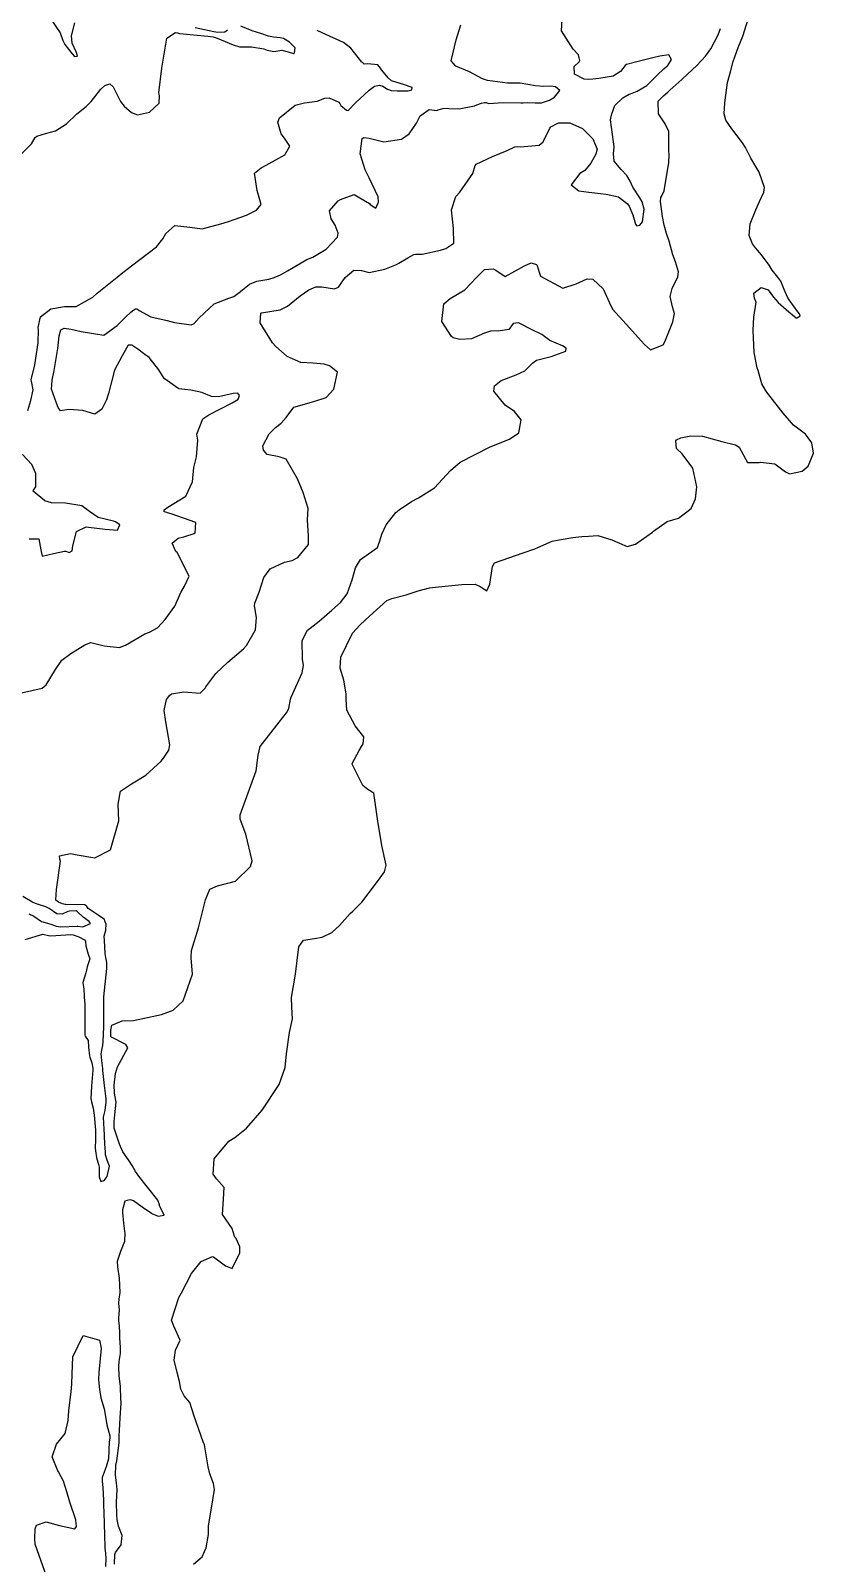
# Model space of a CAD drawing. Header units: feet. Extents: x 1313198 to 1317500, y 385000 to 389511.
# Drawn here: x 1315948 to 1316321, y 387532 to 388264 of the extents above; entities that cross this region are included whole.
import ezdxf

# ---------------------------------------------------------------- set-up
doc = ezdxf.new("R2010")
doc.units = ezdxf.units.FT
doc.layers.add('C-TOPO-MAJR', color=32, linetype='CONTINUOUS')

msp = doc.modelspace()

# ---------------------------------------------------------------- linework, layer by layer
at = {"layer": 'C-TOPO-MAJR'}
for points in [[(1315940.86, 388202.56), (1315948.29, 388209.89), (1315950.03, 388212.92), (1315950.73, 388213.57), (1315955.01, 388214.75), (1315959.79, 388215.99), (1315965.02, 388219.46), (1315969.7, 388224.02), (1315974.59, 388227.91), (1315976.73, 388230.06), (1315981.32, 388236.04), (1315983.21, 388237.7), (1315985.64, 388238.54), (1315987.2, 388237.07), (1315990.8, 388230), (1315992.42, 388227.77), (1315996.01, 388224.78), (1315998.86, 388223.75), (1316004.53, 388224.98), (1316009.22, 388229.34), (1316009.31, 388233), (1316009.11, 388234.29), (1316010.4, 388246.06), (1316012.93, 388260.34), (1316017.01, 388263.04), (1316018.01, 388262.94), (1316018.43, 388262.7), (1316018.98, 388262.51), (1316032.5, 388261.34), (1316034.98, 388260.93), (1316036.91, 388260.33), (1316044.47, 388257.07), (1316047.55, 388256.24), (1316053.31, 388256.13), (1316059.19, 388255.29), (1316060.83, 388254.6), (1316063.97, 388254.01), (1316067.69, 388254.52), (1316070.72, 388253.79), (1316073.31, 388252.94), (1316073.83, 388253.27), (1316074.14, 388255.77), (1316071.49, 388258.4), (1316068.63, 388260.13), (1316068.41, 388260.21), (1316066.93, 388260.5), (1316063.72, 388260.83), (1316061.36, 388261.3), (1316057.79, 388262.5), (1316053.66, 388263.85), (1316048.22, 388265.98)], [(1315943.52, 387947.76), (1315953.39, 387949.87), (1315955.28, 387951.48), (1315959.68, 387958.76), (1315962.77, 387963.3), (1315967.04, 387966.4), (1315973.73, 387970.56), (1315976.64, 387971.8), (1315982.95, 387970.08), (1315990.21, 387969.3), (1315993.19, 387970.38), (1316002.37, 387975.86), (1316004.55, 387976.67), (1316008.44, 387978.76), (1316011.99, 387982.71), (1316016.64, 387989.11), (1316019.54, 387995.55), (1316021.36, 387998.62), (1316023.46, 388003.47), (1316017.72, 388014.69), (1316017.2, 388015.24), (1316015.42, 388019.13), (1316018.31, 388021.5), (1316021.02, 388022.18), (1316026.43, 388023.92), (1316026.66, 388029.02), (1316014.85, 388033.12), (1316013.25, 388033.68), (1316012.89, 388033.77), (1316011.59, 388034.09), (1316011.51, 388035.05), (1316013.26, 388036.43), (1316021.97, 388041.62), (1316025.06, 388048.48), (1316025.72, 388055.29), (1316026.98, 388060.39), (1316027.62, 388068.38), (1316027.23, 388071.14), (1316030.1, 388078.54), (1316032.94, 388080.46), (1316044.1, 388086.12), (1316046.73, 388087.83), (1316047.05, 388088.22), (1316047.58, 388089.7), (1316046.71, 388090.84), (1316044.47, 388090.67), (1316037.45, 388089.04), (1316034.12, 388089.19), (1316029.55, 388091.11), (1316024.39, 388092.17), (1316018.62, 388092.94), (1316011.65, 388097.74), (1316009, 388101.9), (1316004.4, 388107.83), (1316002.43, 388109.29), (1315999, 388111.75), (1315996.18, 388113.66), (1315994.44, 388113.66), (1315992.37, 388110), (1315991.57, 388108.57), (1315987.88, 388101.83), (1315984.95, 388090.65), (1315984.1, 388087.66), (1315981.83, 388083.2), (1315978.49, 388080.82), (1315972.83, 388082.53), (1315966.06, 388082.92), (1315962.12, 388082.38), (1315960.99, 388083.89), (1315960.19, 388085.99), (1315957.73, 388092.65), (1315958.07, 388097.02), (1315959.01, 388101.6), (1315960.83, 388112.11), (1315961.4, 388118.23), (1315962.3, 388121.04), (1315963.91, 388121.78), (1315967.26, 388121.42), (1315971.89, 388120.19), (1315982.77, 388118.46), (1315989.2, 388123.03), (1315990.12, 388124.06), (1315993.15, 388127.09), (1315995.64, 388129.43), (1315997.18, 388130.65), (1315997.84, 388131), (1315998.36, 388131.09), (1315998.93, 388130.88), (1315999.61, 388130.31), (1316005.29, 388127.17), (1316013.01, 388125.44), (1316016.47, 388124.48), (1316024.48, 388123.37), (1316025.87, 388124.03), (1316028.3, 388126.81), (1316035.44, 388133.53), (1316042.49, 388136.19), (1316044.92, 388137), (1316048.05, 388139.36), (1316052.33, 388142.9), (1316055.77, 388144.23), (1316061.53, 388145.16), (1316064.11, 388145.96), (1316067.19, 388147.29), (1316070.5, 388149.14), (1316079.68, 388154.58), (1316082.56, 388155.77), (1316088.89, 388159.63), (1316094.28, 388165.33), (1316094.69, 388167.25), (1316093.24, 388170.94), (1316091.28, 388174.03), (1316090.58, 388177.89), (1316094.69, 388182.62), (1316095.72, 388183.31), (1316102.25, 388185.64), (1316109.59, 388181.31), (1316109.89, 388180.92), (1316112.57, 388179.13), (1316113.93, 388182.02), (1316113.82, 388184.56), (1316109.39, 388193.68), (1316107.56, 388197.38), (1316105.17, 388205.11), (1316106.15, 388212.37), (1316106.92, 388212.82), (1316109.48, 388212.63), (1316116.4, 388210.88), (1316124.89, 388212.1), (1316128.55, 388214.67), (1316131.98, 388219.73), (1316133.86, 388223.29), (1316138.04, 388226.2), (1316141.71, 388225.85), (1316142.4, 388226.05), (1316144.54, 388226.73), (1316146.72, 388226.81), (1316147.45, 388226.76), (1316152.42, 388226.53), (1316159.78, 388228.06), (1316160.8, 388228.52), (1316163.13, 388229.25), (1316164.49, 388229.63), (1316165.28, 388229.59), (1316166.43, 388229.18), (1316173.47, 388229.52), (1316181.79, 388229.49), (1316182.9, 388229.43), (1316185.04, 388229.59), (1316188.69, 388229.45), (1316191.76, 388229.37), (1316195.52, 388230.77), (1316197.86, 388232.14), (1316200.51, 388235.25), (1316198.37, 388237.13), (1316196.02, 388237.4), (1316192.86, 388237.24), (1316188.77, 388237.53), (1316181.5, 388238.84), (1316180.7, 388238.9), (1316175.51, 388238.88), (1316165.87, 388240.07), (1316163.51, 388240.91), (1316157.32, 388244.17), (1316150.85, 388246.97), (1316148.57, 388249.46), (1316150.98, 388259.56), (1316153.14, 388266.64)], [(1315945.16, 387829.91), (1315953.65, 387832.39), (1315956.45, 387831.86), (1315957.56, 387831.69), (1315964.58, 387832.12), (1315966.96, 387832.29), (1315968.14, 387832.16), (1315970.88, 387831.22), (1315973.61, 387829.76), (1315973.97, 387829.1), (1315974.19, 387826.88), (1315975.24, 387822.85), (1315976.06, 387820.72), (1315974.79, 387816.8), (1315974.51, 387815.33), (1315974.25, 387814), (1315972.83, 387809.32), (1315973.18, 387806.2), (1315973.44, 387802.99), (1315973.46, 387802.17), (1315973.64, 387799.25), (1315973.75, 387795.09), (1315973.75, 387789.88), (1315973.73, 387788.76), (1315973.67, 387784.35), (1315973.88, 387783.77), (1315975.32, 387781.61), (1315975.48, 387778.44), (1315975.87, 387774.39), (1315976.06, 387773.75), (1315977, 387770.95), (1315977.56, 387768.39), (1315977.57, 387767.58), (1315976.92, 387759.89), (1315976.62, 387753.89), (1315976.68, 387753.28), (1315976.92, 387752.4), (1315977.65, 387749.35), (1315978.16, 387746.05), (1315978.81, 387738.82), (1315978.74, 387734.31), (1315978.67, 387730.49), (1315978.79, 387729.04), (1315979.26, 387725.81), (1315980.27, 387722.4), (1315980.54, 387721.18), (1315980.58, 387716.89), (1315980.6, 387716.49), (1315981.3, 387714.37), (1315982.93, 387714.81), (1315984.39, 387716.75), (1315985.44, 387721.69), (1315984.3, 387724.53), (1315983.62, 387727.11), (1315983.53, 387728.52), (1315983.29, 387732.2), (1315983.09, 387736.19), (1315983.09, 387736.66), (1315982.97, 387739.39), (1315982.64, 387745.05), (1315983.4, 387748.3), (1315983.85, 387752.26), (1315983.85, 387753.65), (1315983.79, 387755.03), (1315983.15, 387760.23), (1315982.34, 387767.41), (1315982.28, 387768.27), (1315981.84, 387772.18), (1315981.56, 387775.23), (1315982.06, 387777.84), (1315982.32, 387779.34), (1315982.47, 387781.35), (1315982.75, 387788.01), (1315982.74, 387792.76), (1315982.73, 387796.82), (1315982.75, 387799.85), (1315982.83, 387802.48), (1315983.06, 387805.58), (1315983.95, 387813.08), (1315984.21, 387815.99), (1315984.15, 387818.86), (1315983.65, 387822.1), (1315983.46, 387823.45), (1315983.04, 387829.41), (1315982.94, 387831.53), (1315983.82, 387834.4), (1315983.89, 387837.21), (1315983.45, 387838.38), (1315983.34, 387838.77), (1315983.13, 387839.46), (1315980.14, 387841.46), (1315975.26, 387844.67), (1315974.63, 387845.71), (1315973.7, 387846.51), (1315964.64, 387846.63), (1315964.25, 387846.65), (1315962.98, 387846.97), (1315961.16, 387847.73), (1315959.89, 387848.68), (1315960.19, 387853.78), (1315962.11, 387867.27), (1315961.81, 387868.2), (1315961.65, 387869.88), (1315966.84, 387870.99), (1315970.08, 387870.26), (1315978.48, 387868.89), (1315986.03, 387872.76), (1315989.98, 387886.56), (1315989.65, 387894.53), (1315990.75, 387900.66), (1315996.06, 387904.22), (1316002.87, 387908.33), (1316010.1, 387915.05), (1316010.66, 387915.69), (1316011.29, 387916.49), (1316013.85, 387920.37), (1316014.34, 387922.83), (1316012.41, 387933.85), (1316011.58, 387939.2), (1316012.76, 387944.56), (1316014.07, 387946.48), (1316015.03, 387947.21), (1316020.96, 387948.18), (1316028.74, 387947.49), (1316031.23, 387949.85), (1316031.54, 387950.51), (1316036.28, 387956.98), (1316041.98, 387962.27), (1316049.5, 387968.73), (1316050.84, 387970.27), (1316055.2, 387977.73), (1316055.7, 387983.64), (1316054.7, 387989.2), (1316054.93, 387990.56), (1316057.01, 387995.83), (1316059.11, 388002.71), (1316062.19, 388006.95), (1316069.11, 388010.04), (1316072.71, 388010.94), (1316075.4, 388012.27), (1316080.46, 388018.52), (1316080.46, 388022.51), (1316080.01, 388030.33), (1316080.27, 388035.75), (1316077.99, 388043.29), (1316075.25, 388049.91), (1316069.88, 388059.3), (1316066.42, 388060.37), (1316060.78, 388061.5), (1316058.95, 388063.59), (1316058.72, 388065.7), (1316061.68, 388071.36), (1316064.7, 388074.43), (1316067.46, 388076.5), (1316069.81, 388079.25), (1316073.42, 388084.08), (1316083.04, 388086.84), (1316088.96, 388088.69), (1316092.59, 388092.77), (1316094.33, 388100.88), (1316090.58, 388103.82), (1316087.91, 388104.65), (1316082.73, 388105.04), (1316076.75, 388105.44), (1316070.37, 388108.31), (1316064.93, 388113.06), (1316063.31, 388114.89), (1316057.37, 388124.39), (1316057.78, 388128.95), (1316058.11, 388129.11), (1316066.93, 388130.57), (1316070.51, 388132.38), (1316076.48, 388137.24), (1316080.59, 388140.11), (1316084.05, 388141.57), (1316086.81, 388141.59), (1316092.97, 388140.68), (1316094.84, 388141.35), (1316097.96, 388145.95), (1316102.1, 388149.55), (1316105.84, 388149.31), (1316109.4, 388148.41), (1316116.95, 388150.01), (1316122.48, 388152.29), (1316123.61, 388152.94), (1316127.97, 388155.42), (1316130.76, 388157.02), (1316131.59, 388157.2), (1316134.69, 388157.17), (1316143.55, 388159.11), (1316146.02, 388159.93), (1316149.79, 388162.41), (1316149.67, 388169.39), (1316148.76, 388178.33), (1316150.78, 388184.75), (1316152.76, 388186.79), (1316158.93, 388195.66), (1316160.11, 388199.47), (1316160.55, 388200.13), (1316168.33, 388203.76), (1316175.32, 388206.75), (1316178.99, 388208.35), (1316180.48, 388208.59), (1316181.76, 388208.5), (1316190.62, 388209.28), (1316192.44, 388210.84), (1316195.72, 388217.39), (1316196.24, 388217.96), (1316199.86, 388219.83), (1316205.3, 388219.93), (1316211.26, 388217.25), (1316216.14, 388212.32), (1316218.32, 388207.32), (1316217.72, 388204.98), (1316215.2, 388200.67), (1316212.36, 388197.15), (1316210.06, 388195.67), (1316205.94, 388190.26), (1316209.61, 388187.49), (1316214.34, 388186.8), (1316217.17, 388186.46), (1316222.62, 388185.9), (1316228.44, 388184.56), (1316232.69, 388181.25), (1316233.49, 388180.05), (1316235.28, 388175.97), (1316236.57, 388171.49), (1316237.24, 388170.75), (1316238.65, 388171.03), (1316239.97, 388172.62), (1316240.65, 388178.6), (1316239.69, 388182.23), (1316238.58, 388184), (1316235.24, 388189.24), (1316233.96, 388192.09), (1316232.44, 388194.67), (1316229.69, 388197.57), (1316226.46, 388201.65), (1316226.16, 388205.09), (1316226.46, 388208.38), (1316225.64, 388214.33), (1316224.68, 388221.31), (1316224.75, 388222.11), (1316225.27, 388224.21), (1316226.78, 388228.16), (1316230.57, 388231.84), (1316233.63, 388233.51), (1316234.18, 388233.75), (1316237.36, 388235), (1316242.04, 388237.78), (1316246.97, 388242.58), (1316250.12, 388245.64), (1316251.37, 388246.72), (1316251.95, 388247.28), (1316253.83, 388250.06), (1316252.51, 388252.34), (1316248.27, 388251.78), (1316245.48, 388251.08), (1316237.92, 388249.21), (1316232.36, 388247.72), (1316231.72, 388247.25), (1316229.41, 388244.42), (1316225.93, 388242.24), (1316223.08, 388241.7), (1316219.08, 388241.11), (1316216.24, 388240.72), (1316214.23, 388240.63), (1316212.02, 388240.75), (1316207.43, 388243.11), (1316207.27, 388246.77), (1316209.76, 388249.01), (1316210.06, 388249.73), (1316209.35, 388252.4), (1316206.78, 388255.02), (1316201.3, 388263.75), (1316201.65, 388269.24)], [(1315957.45, 388269.38), (1315961.9, 388262.82), (1315963.19, 388259.17), (1315964.21, 388257.26), (1315967.67, 388252.76), (1315968.8, 388251.5), (1315970.2, 388251.75), (1315969.68, 388253.54), (1315967.66, 388257.95), (1315967.34, 388261.41), (1315968.88, 388267.65)], [(1315987.84, 387531.6), (1315988.02, 387536.22), (1315988.28, 387537.12), (1315991.05, 387540.82), (1315991.52, 387545.29), (1315989.74, 387549.7), (1315989.08, 387552.9), (1315988.97, 387555.22), (1315988.86, 387561.16), (1315989.11, 387567.23), (1315988.85, 387570.41), (1315988.32, 387574.03), (1315988.57, 387578.81), (1315988.96, 387580.87), (1315990.14, 387589.51), (1315990.11, 387591.83), (1315990.09, 387592.92), (1315990.19, 387595.44), (1315990.57, 387601.53), (1315990.99, 387608.51), (1315990.95, 387610.95), (1315990.7, 387616.19), (1315990.67, 387616.59), (1315990.12, 387621.35), (1315989.91, 387625.99), (1315990.16, 387628.45), (1315990.75, 387632.2), (1315990.74, 387635.18), (1315990.39, 387639.56), (1315990.46, 387642.03), (1315990.21, 387645.46), (1315989.87, 387647.83), (1315990.01, 387649.28), (1315990.22, 387652.88), (1315990.02, 387656.2), (1315990.14, 387658.11), (1315990.51, 387661.27), (1315990.34, 387668.22), (1315989.52, 387673.65), (1315989.32, 387676.33), (1315990.84, 387681.02), (1315992.82, 387685.88), (1315992.92, 387689.69), (1315992.75, 387690.66), (1315992.28, 387694.41), (1315991.93, 387699.48), (1315991.88, 387700.95), (1315992.93, 387705.1), (1315995.2, 387705.81), (1315996.95, 387705.28), (1316001.08, 387702.29), (1316005.48, 387699.23), (1316005.7, 387699.1), (1316008.67, 387697.81), (1316011.54, 387698.26), (1316009.41, 387702.9), (1316009.32, 387703.19), (1316008.61, 387705.43), (1316004.2, 387710.81), (1316002.95, 387712.36), (1315999.93, 387716.3), (1315997.93, 387719.14), (1315996.37, 387721.91), (1315994.63, 387724.61), (1315991.82, 387728.55), (1315990.26, 387732.16), (1315987.75, 387739.83), (1315987.69, 387740.48), (1315987.76, 387742.94), (1315988.05, 387746.23), (1315988.71, 387752.23), (1315988.06, 387755.55), (1315987.83, 387756.73), (1315987.68, 387760.34), (1315988.28, 387765.84), (1315989.31, 387769.02), (1315994.31, 387778.13), (1315993.31, 387779.82), (1315986.2, 387783.45), (1315986.07, 387784.8), (1315986.18, 387786.66), (1315986.57, 387788.92), (1315991.55, 387791.09), (1315996.95, 387791.25), (1316010.33, 387794.01), (1316015.92, 387796.21), (1316020.62, 387800.67), (1316025.05, 387813.42), (1316024.51, 387821.19), (1316024.65, 387824.6), (1316027.98, 387835.5), (1316031.34, 387848.78), (1316033.37, 387853.97), (1316037.1, 387855.58), (1316045.62, 387857.75), (1316052.8, 387864.83), (1316053.61, 387867.43), (1316050.65, 387880.16), (1316047.85, 387887.42), (1316047.8, 387889.37), (1316050.46, 387896.42), (1316055.52, 387910.37), (1316056.49, 387917.95), (1316057.41, 387922.05), (1316066.53, 387933.66), (1316070.02, 387938.18), (1316071.17, 387940.28), (1316071.92, 387944.6), (1316072.16, 387945.65), (1316077.52, 387957.27), (1316078.07, 387960.8), (1316077.69, 387963.73), (1316077.45, 387972.61), (1316080, 387977.59), (1316081.28, 387978.65), (1316085.54, 387981.85), (1316091.7, 387987.16), (1316095.79, 387990.78), (1316098.93, 387994.98), (1316101.39, 388001.7), (1316102.98, 388007.42), (1316105.3, 388011.3), (1316109.19, 388014), (1316113.37, 388017.17), (1316114.76, 388020.73), (1316115.54, 388023.5), (1316117.5, 388027.87), (1316122.16, 388033.87), (1316123.82, 388035.12), (1316129.67, 388038.98), (1316132.96, 388040.78), (1316140.69, 388045.52), (1316148.35, 388053.94), (1316152.91, 388057.85), (1316167.14, 388065.15), (1316176.36, 388068.77), (1316180.88, 388071.87), (1316181.95, 388078.05), (1316178.89, 388082.11), (1316174.38, 388085.11), (1316168.99, 388091.69), (1316169.29, 388094.26), (1316172.43, 388096.81), (1316179.68, 388099.48), (1316183.69, 388101.53), (1316187.54, 388105.21), (1316189.33, 388106.5), (1316196.4, 388108.28), (1316203.28, 388110.9), (1316203.46, 388112.26), (1316201.8, 388113.38), (1316195.69, 388115.98), (1316195.01, 388116.44), (1316191.86, 388118.83), (1316187.21, 388121.08), (1316180.66, 388124.42), (1316178.22, 388124.07), (1316176.06, 388121.13), (1316171, 388120.37), (1316167.77, 388120.62), (1316164.44, 388119.37), (1316158.31, 388116.73), (1316152.72, 388116.35), (1316149.58, 388117.18), (1316148.71, 388117.78), (1316144.08, 388125.05), (1316145.09, 388133.38), (1316148.11, 388136.03), (1316155.16, 388140.12), (1316160.49, 388145.85), (1316164.46, 388149.88), (1316168.7, 388150.15), (1316169.97, 388149.57), (1316174.43, 388146.46), (1316183.62, 388151.67), (1316186.73, 388152.96), (1316189.25, 388152.29), (1316189.43, 388152.04), (1316191.3, 388146.6), (1316201.84, 388140.86), (1316208.26, 388142.96), (1316213.47, 388145.37), (1316216.18, 388145.21), (1316221.14, 388140.57), (1316224.25, 388133.85), (1316225.68, 388130.85), (1316232.09, 388123.8), (1316240.88, 388114.05), (1316243.78, 388111.55), (1316249.81, 388113.95), (1316250.54, 388115.32), (1316254.48, 388124.89), (1316255.15, 388128.91), (1316254.23, 388132.05), (1316253.06, 388137.02), (1316254.07, 388140.7), (1316256.8, 388146.41), (1316257.13, 388148.76), (1316255.73, 388153.49), (1316254.38, 388156.78), (1316252.58, 388163.45), (1316251.44, 388167.11), (1316250.24, 388171), (1316249.45, 388175.19), (1316249.17, 388177.48), (1316248.55, 388182.36), (1316248.67, 388184.22), (1316249.12, 388185.08), (1316250.33, 388187.44), (1316252.56, 388200.96), (1316252.71, 388204.61), (1316252.51, 388206.49), (1316252.44, 388211.81), (1316252.42, 388215.73), (1316250.75, 388219.44), (1316247.56, 388224.21), (1316247.35, 388230.25), (1316250.18, 388232.97), (1316251.98, 388234.47), (1316253.01, 388235.5), (1316258.67, 388240.51), (1316261.38, 388243.05), (1316265.81, 388247.34), (1316269.93, 388251.67), (1316272.6, 388255.27), (1316276.11, 388261.83), (1316277.12, 388264.93)], [(1316025.67, 387531.58), (1316029.72, 387535.11), (1316030.9, 387537.57), (1316031.58, 387539.39), (1316032.8, 387545.69), (1316032.68, 387549.78), (1316034.86, 387562.27), (1316035.63, 387567.22), (1316035.12, 387570.09), (1316033.44, 387574.78), (1316032.6, 387578.1), (1316030.78, 387588.6), (1316030.27, 387589.96), (1316025.91, 387602.31), (1316023.79, 387608.73), (1316021.2, 387611.97), (1316019.51, 387615.13), (1316018.86, 387618.89), (1316017.87, 387623.13), (1316016.37, 387628.94), (1316017.07, 387633.79), (1316019.18, 387638.53), (1316016.15, 387645.18), (1316015.09, 387648.18), (1316018.57, 387658.87), (1316019.81, 387661.15), (1316024.61, 387670.37), (1316029.18, 387676.14), (1316034.6, 387678.58), (1316035.09, 387678.39), (1316040.88, 387674.03), (1316044.08, 387672.85), (1316047.7, 387680.28), (1316047.7, 387683.16), (1316045.92, 387687.07), (1316045.26, 387687.83), (1316045, 387688.75), (1316043.99, 387691.95), (1316039.36, 387698.61), (1316039.87, 387705.87), (1316040.21, 387711.52), (1316036.64, 387715.57), (1316035.05, 387717.85), (1316035.49, 387725.18), (1316042.42, 387733.63), (1316045.33, 387735.4), (1316050.85, 387739.75), (1316058.3, 387748.39), (1316066.48, 387760.65), (1316069.3, 387768.84), (1316069.98, 387775.35), (1316071.44, 387785.55), (1316072.86, 387792.01), (1316072.46, 387797.53), (1316072.4, 387802.27), (1316074.22, 387813.31), (1316075.85, 387826.34), (1316078.03, 387829.57), (1316083.3, 387830.42), (1316086.95, 387830.98), (1316091.64, 387833.28), (1316095.31, 387836.55), (1316100.4, 387842.25), (1316101.65, 387843.36), (1316105.97, 387847.66), (1316112.53, 387856.3), (1316114.77, 387859.35), (1316116.7, 387862.26), (1316117.62, 387865.39), (1316115.55, 387874.76), (1316113.53, 387886.46), (1316111.64, 387899.75), (1316108.89, 387901.49), (1316106.37, 387903.41), (1316101.28, 387913.58), (1316101.3, 387913.93), (1316104.69, 387920.12), (1316105.79, 387922), (1316106.64, 387923.32), (1316106.84, 387926.71), (1316102.73, 387931.89), (1316098.84, 387939.34), (1316098.39, 387944.6), (1316098.54, 387947.16), (1316097.38, 387953.8), (1316095.66, 387959.54), (1316095.9, 387964.71), (1316101.42, 387976.2), (1316105.19, 387980.23), (1316109.57, 387984.32), (1316117.95, 387991.71), (1316120.34, 387992.81), (1316127.04, 387994.43), (1316132.88, 387996.43), (1316138.24, 387997.81), (1316142.48, 387998.34), (1316153.73, 387999.45), (1316159.99, 387999.66), (1316162.51, 387998.42), (1316165.55, 387996.46), (1316167.08, 387999.66), (1316168.37, 388007.98), (1316169.28, 388009.78), (1316182.97, 388014.59), (1316188.57, 388016.49), (1316189.97, 388017.14), (1316196.87, 388020.19), (1316200.12, 388020.74), (1316206.73, 388021.8), (1316211.01, 388022.28), (1316214.2, 388022.48), (1316218.59, 388022.89), (1316225.3, 388020.72), (1316232.67, 388017.6), (1316236.64, 388018.69), (1316244.64, 388024.36), (1316245.18, 388024.84), (1316251.78, 388029.53), (1316257.19, 388031.11), (1316263.17, 388035.74), (1316265.15, 388040.33), (1316265.87, 388046.02), (1316263.99, 388055.05), (1316258.91, 388061.75), (1316256.16, 388064.44), (1316255.9, 388067.96), (1316256.21, 388068.43), (1316258.22, 388069.47), (1316263, 388070.37), (1316268.52, 388070.25), (1316277.72, 388067.71), (1316284.4, 388066.18), (1316286.13, 388064.97), (1316290.12, 388057.69), (1316295.55, 388057.67), (1316296.26, 388057.88), (1316303.17, 388057.04), (1316308.26, 388053.19), (1316310.05, 388052.32), (1316316.22, 388053.52), (1316318.93, 388055.89), (1316321.48, 388062.08), (1316320.82, 388067), (1316317.66, 388071.2), (1316312.02, 388075.57), (1316307, 388081.26), (1316299.79, 388090.64), (1316298.57, 388092.17), (1316296.93, 388095.26), (1316295.1, 388101.65), (1316294.7, 388102.88), (1316293.3, 388110.18), (1316292.72, 388120.87), (1316293, 388127.04), (1316294.13, 388134.3), (1316293.33, 388136.22), (1316293.13, 388138.59), (1316296.65, 388141.21), (1316299.84, 388140.08), (1316302.52, 388136.67), (1316304.67, 388134.07), (1316309.71, 388129.63), (1316313.28, 388126.69), (1316313.74, 388126.73), (1316315.16, 388127.76), (1316314.89, 388128.61), (1316314, 388129.66), (1316309.93, 388135.3), (1316309.12, 388136.67), (1316307.51, 388140.25), (1316305.95, 388144.25), (1316304.57, 388146.13), (1316301.9, 388149.47), (1316300.39, 388151.97), (1316296.77, 388156.8), (1316293.82, 388160.13), (1316292.4, 388162.05), (1316290.89, 388166.03), (1316291.35, 388171.66), (1316294.07, 388178.37), (1316295.78, 388182.27), (1316297.8, 388186.76), (1316298.17, 388189.07), (1316295.65, 388196.31), (1316291.66, 388203.03), (1316289.03, 388208.07), (1316287.7, 388210.37), (1316282.53, 388217.01), (1316279.68, 388221.18), (1316278.98, 388224.25), (1316279.15, 388229.49), (1316280.52, 388239.11), (1316281.98, 388244.16), (1316283.16, 388249.21), (1316285.61, 388255.92), (1316287.83, 388261.31), (1316290.38, 388269.4)], [(1316026.46, 388265.35), (1316035.35, 388263.46), (1316037.27, 388263.17), (1316040.59, 388263.38), (1316041.83, 388264.29)], [(1315946.5, 388082.56), (1315947.91, 388087.24), (1315949.02, 388092.36), (1315948.19, 388096.5), (1315948.13, 388097.09), (1315949.81, 388104.26), (1315951.42, 388114.76), (1315951.52, 388121.12), (1315951.42, 388122.08), (1315952.51, 388127.25), (1315957.45, 388131.1), (1315964.07, 388132.25), (1315965.75, 388132.16), (1315969.61, 388132.22), (1315977.54, 388136.59), (1315979.68, 388138.53), (1315981.96, 388140.53), (1315989.9, 388146.81), (1315991.04, 388147.71), (1315995.93, 388151.56), (1316007.89, 388160.75), (1316010.96, 388164.57), (1316012.45, 388167.1), (1316016.62, 388170.87), (1316023.78, 388170.14), (1316029.77, 388169.27), (1316038.69, 388171.63), (1316042.3, 388172.73), (1316050.94, 388175.79), (1316055.63, 388178.18), (1316057.97, 388180.91), (1316056.04, 388187.56), (1316054.78, 388195.9), (1316057.84, 388198.44), (1316060.31, 388199.72), (1316069.16, 388204.66), (1316071.52, 388208.78), (1316068.99, 388212.64), (1316067.46, 388214.59), (1316065.83, 388220.14), (1316066.66, 388222.23), (1316074.16, 388228.36), (1316078.63, 388229.39), (1316084.62, 388230.28), (1316088.34, 388231.65), (1316090.41, 388231.77), (1316094.96, 388229.82), (1316095.48, 388229.06), (1316095.89, 388228.14), (1316098.55, 388225.89), (1316099.49, 388225.84), (1316102.98, 388229.45), (1316109.39, 388235.43), (1316111.97, 388237.42), (1316114.37, 388237.85), (1316115.96, 388237.36), (1316118.14, 388235.92), (1316119.87, 388235.35), (1316122.87, 388235.11), (1316128.11, 388235.14), (1316129.76, 388235.59), (1316129.91, 388236.73), (1316125.91, 388238.19), (1316120.1, 388239.91), (1316118.55, 388241.36), (1316117.09, 388243.17), (1316115.32, 388245.21), (1316114.89, 388245.93), (1316113.64, 388247.65), (1316108.68, 388248.08), (1316107.08, 388247.96), (1316106.58, 388248.37), (1316106.4, 388248.53), (1316105.89, 388248.86), (1316100.74, 388255.56), (1316097.23, 388258.2), (1316087.05, 388262.85), (1316084.68, 388263.91)], [(1315947.17, 388021.23), (1315951.71, 388021.31), (1315952.67, 388015.93), (1315953.42, 388012.96), (1315958.75, 388014.19), (1315964.05, 388015.4), (1315964.58, 388015.32), (1315966.18, 388014.65), (1315967.65, 388015.51), (1315968.03, 388017.9), (1315969.7, 388024.8), (1315974.42, 388026.89), (1315975.53, 388026.8), (1315983.5, 388025.81), (1315989.34, 388025.35), (1315990.37, 388027.94), (1315988.29, 388029.37), (1315987.35, 388029.62), (1315980.15, 388031.37), (1315976.02, 388034.29), (1315972.27, 388036.95), (1315964.53, 388038.19), (1315957.86, 388038.36), (1315954.57, 388039.38), (1315949.01, 388044.03), (1315949.23, 388044.55), (1315950.25, 388046.14), (1315950.39, 388052.48), (1315948.42, 388056.78), (1315943.97, 388061.46)], [(1315947.05, 387842.21), (1315949.31, 387841), (1315953.07, 387838.52), (1315955.91, 387837.67), (1315957.91, 387837.08), (1315960, 387836.19), (1315962.28, 387835.97), (1315970.04, 387836.34), (1315970.43, 387836.3), (1315972.81, 387836.01), (1315976.38, 387837.6), (1315975.84, 387838.45), (1315972.86, 387840.57), (1315970.09, 387843.29), (1315969.64, 387843.52), (1315966.36, 387843.5), (1315965.67, 387843.29), (1315962.82, 387842.04), (1315960.29, 387842.16), (1315956.69, 387844.73), (1315955.15, 387845.47), (1315951.08, 387846.83), (1315948.93, 387847.58), (1315948.36, 387847.88), (1315944.17, 387850.43)], [(1315955.6, 387525.41), (1315949.98, 387541.22), (1315949.85, 387543.69), (1315949.98, 387548.45), (1315950.64, 387550.2), (1315955.22, 387551.89), (1315961.67, 387550.06), (1315968.98, 387548.49), (1315969.77, 387549.58), (1315969.41, 387552.79), (1315966.59, 387561.23), (1315965.14, 387566.16), (1315963.6, 387571.25), (1315961.15, 387575.74), (1315960.87, 387576.16), (1315958.16, 387582.81), (1315960.14, 387588.86), (1315964.3, 387594.01), (1315965.75, 387600.28), (1315966.02, 387604.88), (1315967.19, 387614.01), (1315967.5, 387617.48), (1315967.6, 387622.49), (1315967.95, 387630.66), (1315972.9, 387640.78), (1315980.79, 387638.51), (1315981.46, 387634.78), (1315981.36, 387632.92), (1315980.38, 387623.17), (1315980.32, 387619.56), (1315980.69, 387615.06), (1315981.36, 387611.09), (1315982.96, 387605.7), (1315983.34, 387604.04), (1315984.29, 387598.06), (1315985.6, 387592.86), (1315985.66, 387591.82), (1315985.4, 387590.04), (1315984.95, 387581.96), (1315983.98, 387578.14), (1315981.99, 387573.04), (1315981.94, 387571.22), (1315982.3, 387568.27), (1315982.63, 387562.1), (1315982.69, 387560.91), (1315982.81, 387555.09), (1315982.93, 387551.94), (1315983.18, 387544.3), (1315983.23, 387540.77), (1315983.33, 387539.22), (1315983.57, 387536.87), (1315983.75, 387534.27), (1315983.59, 387530.48)]]:
    msp.add_lwpolyline(points, dxfattribs=at)

doc.saveas('drawing.dxf')
